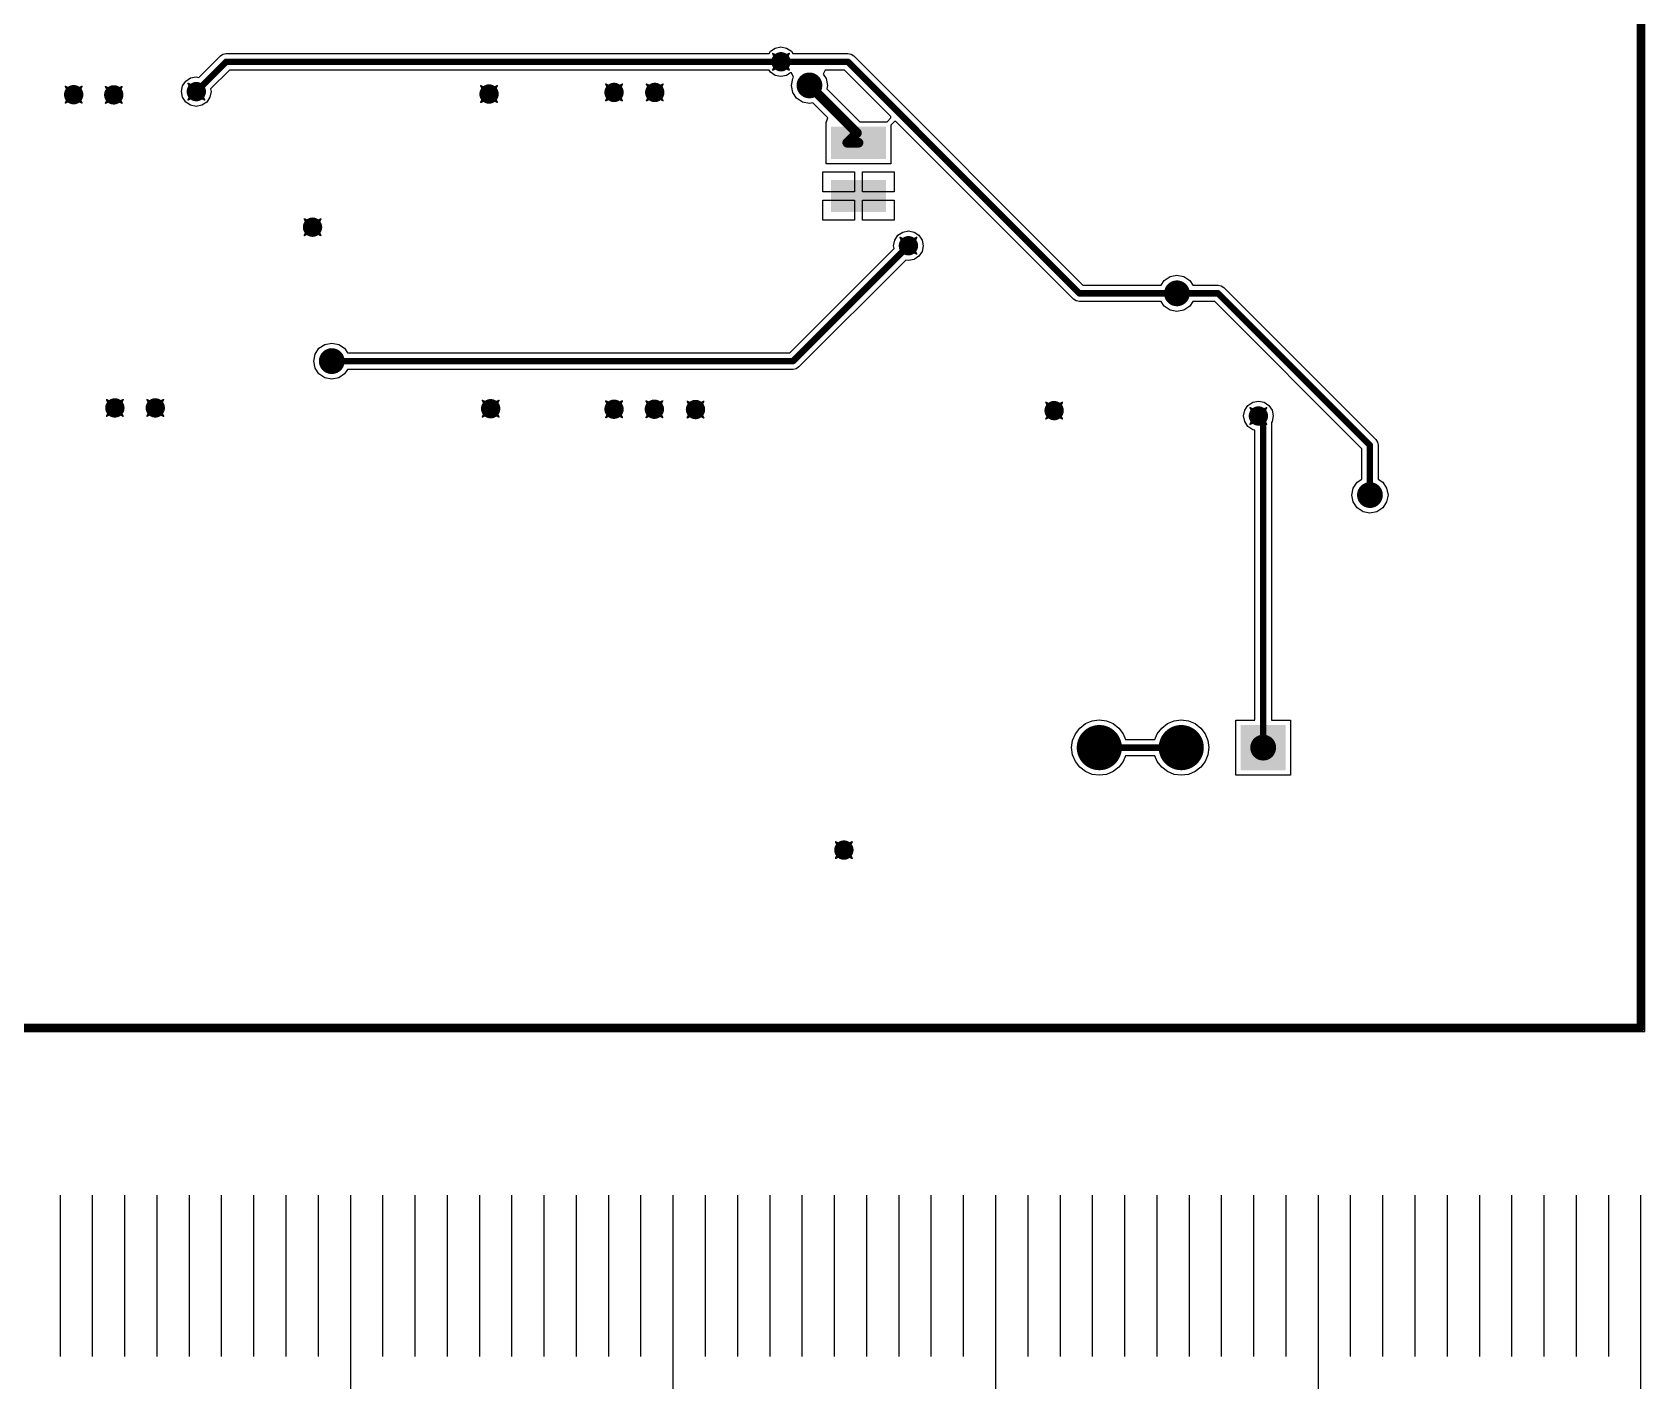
# Model space of a CAD drawing. Header units: millimetres. Extents: x 0 to 15120, y 0 to 9661.
# Drawn here: x 400 to 500, y 203.1 to 287.1 of the extents above; entities that cross this region are included whole.
import ezdxf

# ---------------------------------------------------------------- set-up
doc = ezdxf.new("R2010")
doc.units = ezdxf.units.MM
for name, color, linetype in [('BottomLayer', 5, 'Continuous'), ('DrillDrawing', 1, 'Continuous'), ('Mechanical1', 6, 'Continuous'), ('PadHoleLayer', 156, 'Continuous')]:
    doc.layers.add(name, color=color, linetype=linetype)

# ---------------------------------------------------------------- blocks, each defined once
blk = doc.blocks.new('*U67')
blk.add_line((0.251, -7.025), (0.251, -17.025))
blk = doc.blocks.new('*U68')
at = {"color": 0, "linetype": 'ByBlock', "lineweight": -2, "transparency": 16777216}
for p in [(14772.657, 9506.832), (14774.657, 9506.832), (14776.657, 9506.832), (14778.657, 9506.832), (14780.657, 9506.832), (14782.657, 9506.832), (14784.657, 9506.832), (14786.657, 9506.832), (14788.657, 9506.832), (14790.657, 9506.832), (14792.657, 9506.832), (14794.657, 9506.832), (14796.657, 9506.832), (14798.657, 9506.832), (14800.657, 9506.832), (14802.657, 9506.832), (14804.657, 9506.832), (14806.657, 9506.832), (14808.657, 9506.832), (14810.657, 9506.832), (14812.657, 9506.832), (14814.657, 9506.832), (14816.657, 9506.832), (14818.657, 9506.832), (14820.657, 9506.832), (14822.657, 9506.832), (14824.657, 9506.832), (14826.657, 9506.832), (14828.657, 9506.832), (14830.657, 9506.832), (14832.657, 9506.832), (14834.657, 9506.832), (14836.657, 9506.832), (14838.657, 9506.832), (14840.657, 9506.832), (14842.657, 9506.832), (14844.657, 9506.832), (14846.657, 9506.832), (14848.657, 9506.832), (14850.657, 9506.832), (14852.657, 9506.832), (14854.657, 9506.832), (14856.657, 9506.832), (14858.657, 9506.832), (14860.657, 9506.832), (14862.657, 9506.832), (14864.657, 9506.832), (14866.657, 9506.832), (14868.657, 9506.832), (14870.657, 9506.832)]:
    blk.add_blockref('*U67', p, dxfattribs=at)
blk = doc.blocks.new('*U73')
blk.add_line((0.251, -22.203), (0.251, -34.203))
blk = doc.blocks.new('*U74')
at = {"color": 0, "linetype": 'ByBlock', "lineweight": -2, "transparency": 16777216}
for p in [(14790.657, 9506.832), (14810.657, 9506.832), (14830.657, 9506.832), (14850.657, 9506.832), (14870.657, 9506.832)]:
    blk.add_blockref('*U73', p, dxfattribs=at)

msp = doc.modelspace()

# ---------------------------------------------------------------- linework, layer by layer
at = {"layer": 'BottomLayer'}
for p, q in [((499.994, 225.179), (499.996, 355.68)), ((445.794, 285.928), (446.092, 286.127)), ((446.092, 286.127), (446.443, 286.197)), ((446.443, 286.197), (446.794, 286.127)), ((446.794, 286.127), (447.092, 285.928)), ((410.357, 284.315), (411.683, 285.64)), ((411.683, 285.64), (411.848, 285.75)), ((411.848, 285.75), (412.043, 285.789)), ((412.043, 285.789), (445.702, 285.789)), ((445.702, 285.789), (445.794, 285.928)), ((447.092, 285.928), (447.185, 285.789)), ((447.185, 285.789), (450.593, 285.789)), ((450.593, 285.789), (450.788, 285.75)), ((450.788, 285.75), (450.954, 285.64)), ((450.954, 285.64), (465.154, 271.439)), ((409.346, 283.781), (409.544, 284.078)), ((409.544, 284.078), (409.842, 284.277)), ((409.842, 284.277), (410.193, 284.347)), ((410.193, 284.347), (410.357, 284.315)), ((412.254, 284.77), (411.078, 283.594)), ((445.702, 284.77), (412.254, 284.77)), ((445.794, 284.631), (445.702, 284.77)), ((446.092, 284.432), (445.794, 284.631)), ((446.443, 284.362), (446.092, 284.432)), ((446.794, 284.432), (446.443, 284.362)), ((447.036, 284.593), (446.794, 284.432)), ((447.095, 284.587), (447.036, 284.593)), ((447.086, 283.815), (447.172, 284.244)), ((447.221, 284.322), (447.095, 284.587)), ((447.172, 284.244), (447.22, 284.317)), ((447.22, 284.317), (447.221, 284.322)), ((449.181, 284.77), (449.063, 284.516)), ((449.063, 284.516), (449.244, 284.244)), ((450.382, 284.77), (449.181, 284.77)), ((449.244, 284.244), (449.329, 283.815)), ((453.264, 281.888), (450.382, 284.77)), ((409.276, 283.43), (409.346, 283.781)), ((409.346, 283.078), (409.276, 283.43)), ((409.544, 282.781), (409.346, 283.078)), ((411.041, 283.078), (410.842, 282.781)), ((411.111, 283.43), (411.041, 283.078)), ((411.078, 283.594), (411.111, 283.43)), ((447.172, 283.386), (447.086, 283.815)), ((447.415, 283.022), (447.172, 283.386)), ((447.779, 282.779), (447.415, 283.022)), ((449.329, 283.815), (449.287, 283.601)), ((449.287, 283.601), (451.323, 281.564)), ((409.842, 282.582), (409.544, 282.781)), ((410.193, 282.512), (409.842, 282.582)), ((410.544, 282.582), (410.193, 282.512)), ((410.842, 282.781), (410.544, 282.582)), ((448.208, 282.694), (447.779, 282.779)), ((448.422, 282.736), (448.208, 282.694)), ((449.358, 281.799), (448.422, 282.736)), ((449.249, 278.965), (449.249, 281.564)), ((449.249, 281.564), (449.261, 281.564)), ((449.261, 281.564), (449.358, 281.799)), ((451.323, 281.564), (452.996, 281.564)), ((452.996, 281.564), (453.03, 281.564)), ((453.03, 281.564), (453.264, 281.804)), ((453.488, 281.579), (453.249, 281.345)), ((453.249, 281.345), (453.249, 281.319)), ((453.249, 281.319), (453.249, 278.965)), ((453.264, 281.804), (453.264, 281.888)), ((453.573, 281.579), (453.488, 281.579)), ((464.583, 270.569), (453.573, 281.579)), ((453.249, 278.965), (449.249, 278.965)), ((449.041, 277.216), (449.041, 278.47)), ((449.041, 278.47), (450.995, 278.47)), ((450.995, 278.47), (450.995, 277.216)), ((451.503, 277.216), (451.503, 278.47)), ((451.503, 278.47), (453.457, 278.47)), ((453.457, 278.47), (453.457, 277.216)), ((450.995, 277.216), (449.041, 277.216)), ((453.457, 277.216), (451.503, 277.216)), ((449.041, 275.455), (449.041, 276.708)), ((449.041, 276.708), (450.995, 276.708)), ((450.995, 276.708), (450.995, 275.455)), ((451.503, 275.455), (451.503, 276.708)), ((451.503, 276.708), (453.457, 276.708)), ((453.457, 276.708), (453.457, 275.455)), ((450.995, 275.455), (449.041, 275.455)), ((453.457, 275.455), (451.503, 275.455)), ((453.426, 273.88), (453.496, 274.231)), ((453.496, 274.231), (453.694, 274.528)), ((453.694, 274.528), (453.992, 274.727)), ((453.992, 274.727), (454.343, 274.797)), ((454.343, 274.797), (454.694, 274.727)), ((454.694, 274.727), (454.992, 274.528)), ((454.992, 274.528), (455.191, 274.231)), ((455.191, 274.231), (455.261, 273.88)), ((446.982, 267.239), (453.458, 273.715)), ((454.179, 272.995), (447.554, 266.369)), ((453.458, 273.715), (453.426, 273.88)), ((454.343, 272.962), (454.179, 272.995)), ((454.694, 273.032), (454.343, 272.962)), ((454.992, 273.231), (454.694, 273.032)), ((455.191, 273.528), (454.992, 273.231)), ((455.261, 273.88), (455.191, 273.528)), ((470.2, 271.723), (470.564, 271.966)), ((470.564, 271.966), (470.993, 272.051)), ((470.993, 272.051), (471.423, 271.966)), ((471.423, 271.966), (471.786, 271.723)), ((465.154, 271.439), (470.011, 271.439)), ((470.011, 271.439), (470.2, 271.723)), ((471.786, 271.723), (471.976, 271.439)), ((471.976, 271.439), (473.543, 271.439)), ((473.543, 271.439), (473.738, 271.4)), ((473.738, 271.4), (473.904, 271.29)), ((473.904, 271.29), (483.319, 261.874)), ((464.748, 270.459), (464.583, 270.569)), ((464.943, 270.42), (464.748, 270.459)), ((470.011, 270.42), (464.943, 270.42)), ((470.2, 270.136), (470.011, 270.42)), ((470.564, 269.893), (470.2, 270.136)), ((471.786, 270.136), (471.423, 269.893)), ((471.976, 270.42), (471.786, 270.136)), ((473.332, 270.42), (471.976, 270.42)), ((482.449, 261.303), (473.332, 270.42)), ((470.993, 269.808), (470.564, 269.893)), ((471.423, 269.893), (470.993, 269.808)), ((417.472, 266.73), (417.557, 267.159)), ((417.557, 267.159), (417.8, 267.523)), ((417.8, 267.523), (418.164, 267.766)), ((418.164, 267.766), (418.593, 267.851)), ((418.593, 267.851), (419.023, 267.766)), ((419.023, 267.766), (419.386, 267.523)), ((419.386, 267.523), (419.576, 267.239)), ((419.576, 267.239), (446.982, 267.239)), ((417.557, 266.3), (417.472, 266.73)), ((417.8, 265.936), (417.557, 266.3)), ((418.164, 265.693), (417.8, 265.936)), ((419.386, 265.936), (419.023, 265.693)), ((419.576, 266.22), (419.386, 265.936)), ((447.193, 266.22), (419.576, 266.22)), ((447.388, 266.259), (447.193, 266.22)), ((447.554, 266.369), (447.388, 266.259)), ((418.593, 265.608), (418.164, 265.693)), ((419.023, 265.693), (418.593, 265.608)), ((475.196, 263.681), (475.394, 263.978)), ((475.394, 263.978), (475.692, 264.177)), ((475.692, 264.177), (476.043, 264.247)), ((476.043, 264.247), (476.394, 264.177)), ((476.394, 264.177), (476.692, 263.978)), ((476.692, 263.978), (476.891, 263.681)), ((475.126, 263.33), (475.196, 263.681)), ((475.196, 262.978), (475.126, 263.33)), ((475.394, 262.681), (475.196, 262.978)), ((476.891, 262.978), (476.85, 262.916)), ((476.891, 263.681), (476.961, 263.33)), ((476.961, 263.33), (476.891, 262.978)), ((475.692, 262.482), (475.394, 262.681)), ((475.83, 262.454), (475.692, 262.482)), ((475.83, 244.479), (475.83, 262.454)), ((476.85, 262.916), (476.85, 244.479)), ((482.449, 259.412), (482.449, 261.303)), ((483.319, 261.874), (483.43, 261.709)), ((483.43, 261.709), (483.469, 261.514)), ((483.469, 261.514), (483.469, 259.412)), ((481.923, 258.859), (482.166, 259.223)), ((482.166, 259.223), (482.449, 259.412)), ((483.469, 259.412), (483.752, 259.223)), ((483.752, 259.223), (483.995, 258.859)), ((481.837, 258.43), (481.923, 258.859)), ((481.923, 258), (481.837, 258.43)), ((482.166, 257.636), (481.923, 258)), ((483.995, 258), (483.752, 257.636)), ((483.995, 258.859), (484.081, 258.43)), ((484.081, 258.43), (483.995, 258)), ((482.53, 257.393), (482.166, 257.636)), ((482.959, 257.308), (482.53, 257.393)), ((483.388, 257.393), (482.959, 257.308)), ((483.752, 257.636), (483.388, 257.393)), ((464.695, 243.637), (464.967, 243.992)), ((464.967, 243.992), (465.322, 244.264)), ((465.322, 244.264), (465.736, 244.436)), ((465.736, 244.436), (466.18, 244.494)), ((466.18, 244.494), (466.624, 244.436)), ((466.624, 244.436), (467.037, 244.264)), ((467.037, 244.264), (467.392, 243.992)), ((467.392, 243.992), (467.665, 243.637)), ((469.775, 243.637), (470.047, 243.992)), ((470.047, 243.992), (470.402, 244.264)), ((470.402, 244.264), (470.816, 244.436)), ((470.816, 244.436), (471.26, 244.494)), ((471.26, 244.494), (471.704, 244.436)), ((471.704, 244.436), (472.117, 244.264)), ((472.117, 244.264), (472.472, 243.992)), ((472.472, 243.992), (472.745, 243.637)), ((474.64, 241.079), (474.64, 244.479)), ((474.64, 244.479), (475.83, 244.479)), ((476.85, 244.479), (478.04, 244.479)), ((478.04, 244.479), (478.04, 241.079)), ((464.465, 242.779), (464.523, 243.223)), ((464.523, 243.223), (464.695, 243.637)), ((467.665, 243.637), (467.809, 243.289)), ((467.809, 243.289), (469.631, 243.289)), ((469.631, 243.289), (469.775, 243.637)), ((472.745, 243.637), (472.916, 243.223)), ((472.916, 243.223), (472.974, 242.779)), ((464.523, 242.336), (464.465, 242.779)), ((464.695, 241.922), (464.523, 242.336)), ((467.809, 242.27), (467.665, 241.922)), ((469.631, 242.27), (467.809, 242.27)), ((469.775, 241.922), (469.631, 242.27)), ((472.916, 242.336), (472.745, 241.922)), ((472.974, 242.779), (472.916, 242.336)), ((464.967, 241.567), (464.695, 241.922)), ((465.322, 241.295), (464.967, 241.567)), ((465.736, 241.123), (465.322, 241.295)), ((466.18, 241.065), (465.736, 241.123)), ((466.624, 241.123), (466.18, 241.065)), ((467.037, 241.295), (466.624, 241.123)), ((467.392, 241.567), (467.037, 241.295)), ((467.665, 241.922), (467.392, 241.567)), ((470.047, 241.567), (469.775, 241.922)), ((470.402, 241.295), (470.047, 241.567)), ((470.816, 241.123), (470.402, 241.295)), ((471.26, 241.065), (470.816, 241.123)), ((471.704, 241.123), (471.26, 241.065)), ((472.117, 241.295), (471.704, 241.123)), ((472.472, 241.567), (472.117, 241.295)), ((472.745, 241.922), (472.472, 241.567)), ((478.04, 241.079), (474.64, 241.079)), ((379.493, 225.179), (499.994, 225.179))]:
    msp.add_line(p, q, dxfattribs=at)
for points, const_width in [([(412.043, 285.28), (410.193, 283.43)], 0.4), ([(446.443, 285.28), (412.043, 285.28)], 0.4), ([(450.593, 285.28), (446.443, 285.28)], 0.4), ([(464.943, 270.93), (450.593, 285.28)], 0.4), ([(451.154, 280.869), (448.208, 283.815)], 0.6), ([(451.154, 280.869), (450.899, 280.614)], 0.6), ([(450.899, 280.614), (450.549, 280.264)], 0.6), ([(451.249, 280.264), (450.549, 280.264)], 0.6), ([(454.343, 273.88), (447.193, 266.73)], 0.4), ([(470.993, 270.93), (464.943, 270.93)], 0.4), ([(473.543, 270.93), (470.993, 270.93)], 0.4), ([(482.959, 261.514), (473.543, 270.93)], 0.4), ([(447.193, 266.73), (418.593, 266.73)], 0.4), ([(476.34, 263.033), (476.043, 263.33)], 0.4), ([(476.34, 242.779), (476.34, 263.033)], 0.4), ([(482.959, 258.43), (482.959, 261.514)], 0.4), ([(471.26, 242.779), (466.18, 242.779)], 0.4), ([(476.34, 242.479), (476.34, 242.779)], 0.4)]:
    msp.add_lwpolyline(points, dxfattribs=dict(at, const_width=const_width))
for points, const_width in [([(412.143, 285.28, -1), (411.943, 285.28, -1)], 0.2), ([(412.143, 285.28, -1), (411.943, 285.28, -1)], 0.2), ([(446.743, 285.28, -1), (446.143, 285.28, -1)], 0.6), ([(446.543, 285.28, -1), (446.343, 285.28, -1)], 0.2), ([(446.543, 285.28, -1), (446.343, 285.28, -1)], 0.2), ([(450.693, 285.28, -1), (450.493, 285.28, -1)], 0.2), ([(450.693, 285.28, -1), (450.493, 285.28, -1)], 0.2), ([(410.493, 283.43, -1), (409.893, 283.43, -1)], 0.6), ([(436.393, 283.38, -1), (435.793, 283.38, -1)], 0.6), ([(438.918, 283.38, -1), (438.318, 283.38, -1)], 0.6), ([(448.608, 283.815, -1), (447.808, 283.815, -1)], 0.8), ([(448.358, 283.815, -1), (448.058, 283.815, -1)], 0.3), ([(402.89, 283.24, -1), (402.29, 283.24, -1)], 0.6), ([(405.376, 283.23, -1), (404.776, 283.23, -1)], 0.6), ([(410.293, 283.43, -1), (410.093, 283.43, -1)], 0.2), ([(428.643, 283.28, -1), (428.043, 283.28, -1)], 0.6), ([(451.304, 280.869, -1), (451.004, 280.869, -1)], 0.3), ([(451.304, 280.869, -1), (451.004, 280.869, -1)], 0.3), ([(450.699, 280.264, -1), (450.399, 280.264, -1)], 0.3), ([(450.699, 280.264, -1), (450.399, 280.264, -1)], 0.3), ([(451.049, 280.614, -1), (450.749, 280.614, -1)], 0.3), ([(451.049, 280.614, -1), (450.749, 280.614, -1)], 0.3), ([(451.399, 280.264, -1), (451.099, 280.264, -1)], 0.3), ([(417.699, 275.03, -1), (417.099, 275.03, -1)], 0.6), ([(454.643, 273.88, -1), (454.043, 273.88, -1)], 0.6), ([(454.443, 273.88, -1), (454.243, 273.88, -1)], 0.2), ([(465.043, 270.93, -1), (464.843, 270.93, -1)], 0.2), ([(465.043, 270.93, -1), (464.843, 270.93, -1)], 0.2), ([(471.393, 270.93, -1), (470.593, 270.93, -1)], 0.8), ([(471.093, 270.93, -1), (470.893, 270.93, -1)], 0.2), ([(471.093, 270.93, -1), (470.893, 270.93, -1)], 0.2), ([(473.643, 270.93, -1), (473.443, 270.93, -1)], 0.2), ([(473.643, 270.93, -1), (473.443, 270.93, -1)], 0.2), ([(418.993, 266.73, -1), (418.193, 266.73, -1)], 0.8), ([(418.693, 266.73, -1), (418.493, 266.73, -1)], 0.2), ([(447.293, 266.73, -1), (447.093, 266.73, -1)], 0.2), ([(447.293, 266.73, -1), (447.093, 266.73, -1)], 0.2), ([(405.443, 263.83, -1), (404.843, 263.83, -1)], 0.6), ([(407.949, 263.83, -1), (407.349, 263.83, -1)], 0.6), ([(428.743, 263.78, -1), (428.143, 263.78, -1)], 0.6), ([(436.393, 263.749, -1), (435.793, 263.749, -1)], 0.6), ([(438.893, 263.749, -1), (438.293, 263.749, -1)], 0.6), ([(441.443, 263.73, -1), (440.843, 263.73, -1)], 0.6), ([(463.679, 263.662, -1), (463.079, 263.662, -1)], 0.6), ([(476.343, 263.33, -1), (475.743, 263.33, -1)], 0.6), ([(476.143, 263.33, -1), (475.943, 263.33, -1)], 0.2), ([(476.44, 263.033, -1), (476.24, 263.033, -1)], 0.2), ([(476.44, 263.033, -1), (476.24, 263.033, -1)], 0.2), ([(483.059, 261.514, -1), (482.859, 261.514, -1)], 0.2), ([(483.059, 261.514, -1), (482.859, 261.514, -1)], 0.2), ([(483.359, 258.43, -1), (482.559, 258.43, -1)], 0.8), ([(483.059, 258.43, -1), (482.859, 258.43, -1)], 0.2), ([(466.88, 242.779, -1), (465.48, 242.779, -1)], 1.4), ([(471.96, 242.779, -1), (470.56, 242.779, -1)], 1.4), ([(466.28, 242.779, -1), (466.08, 242.779, -1)], 0.2), ([(471.36, 242.779, -1), (471.16, 242.779, -1)], 0.2), ([(476.44, 242.779, -1), (476.24, 242.779, -1)], 0.2), ([(476.44, 242.779, -1), (476.24, 242.779, -1)], 0.2), ([(476.44, 242.479, -1), (476.24, 242.479, -1)], 0.2), ([(450.643, 236.43, -1), (450.043, 236.43, -1)], 0.6)]:
    msp.add_lwpolyline(points, format="xyb", close=True, dxfattribs=dict(at, const_width=const_width))
for points in [[(449.549, 279.265), (449.549, 281.264), (452.949, 279.265), (452.949, 281.264)], [(449.549, 275.963), (449.549, 277.962), (452.949, 275.963), (452.949, 277.962)], [(474.94, 244.179), (477.74, 244.179), (474.94, 241.379), (477.74, 241.379)]]:
    msp.add_solid(points, dxfattribs=at)
at = {"layer": 'DrillDrawing', "const_width": 0.102}
for points in [[(446.189, 285.28), (445.935, 285.788)], [(446.443, 285.534), (445.935, 285.788)], [(446.189, 285.28), (445.935, 284.772)], [(446.443, 285.026), (445.935, 284.772)], [(446.951, 285.788), (446.443, 285.534)], [(446.951, 284.772), (446.443, 285.026)], [(446.951, 285.788), (446.697, 285.28)], [(446.951, 284.772), (446.697, 285.28)], [(409.939, 283.43), (409.685, 283.938)], [(410.193, 283.684), (409.685, 283.938)], [(410.701, 283.938), (410.193, 283.684)], [(410.701, 283.938), (410.447, 283.43)], [(435.839, 283.38), (435.585, 283.888)], [(436.093, 283.634), (435.585, 283.888)], [(436.601, 283.888), (436.093, 283.634)], [(436.601, 283.888), (436.347, 283.38)], [(438.364, 283.38), (438.11, 283.888)], [(438.618, 283.634), (438.11, 283.888)], [(439.126, 283.888), (438.618, 283.634)], [(439.126, 283.888), (438.872, 283.38)], [(448.208, 283.307), (447.7, 284.323)], [(448.716, 284.323), (447.7, 284.323)], [(448.716, 284.323), (448.208, 283.307)], [(402.336, 283.24), (402.082, 283.748)], [(402.59, 283.494), (402.082, 283.748)], [(402.336, 283.24), (402.082, 282.732)], [(402.59, 282.986), (402.082, 282.732)], [(403.098, 283.748), (402.59, 283.494)], [(403.098, 282.732), (402.59, 282.986)], [(403.098, 283.748), (402.844, 283.24)], [(403.098, 282.732), (402.844, 283.24)], [(404.822, 283.23), (404.568, 283.738)], [(405.076, 283.484), (404.568, 283.738)], [(404.822, 283.23), (404.568, 282.722)], [(405.076, 282.976), (404.568, 282.722)], [(405.584, 283.738), (405.076, 283.484)], [(405.584, 282.722), (405.076, 282.976)], [(405.584, 283.738), (405.33, 283.23)], [(405.584, 282.722), (405.33, 283.23)], [(409.939, 283.43), (409.685, 282.922)], [(410.193, 283.176), (409.685, 282.922)], [(410.701, 282.922), (410.193, 283.176)], [(410.701, 282.922), (410.447, 283.43)], [(428.089, 283.28), (427.835, 283.788)], [(428.343, 283.534), (427.835, 283.788)], [(428.089, 283.28), (427.835, 282.772)], [(428.343, 283.026), (427.835, 282.772)], [(428.851, 283.788), (428.343, 283.534)], [(428.851, 282.772), (428.343, 283.026)], [(428.851, 283.788), (428.597, 283.28)], [(428.851, 282.772), (428.597, 283.28)], [(435.839, 283.38), (435.585, 282.872)], [(436.093, 283.126), (435.585, 282.872)], [(436.601, 282.872), (436.093, 283.126)], [(436.601, 282.872), (436.347, 283.38)], [(438.364, 283.38), (438.11, 282.872)], [(438.618, 283.126), (438.11, 282.872)], [(439.126, 282.872), (438.618, 283.126)], [(439.126, 282.872), (438.872, 283.38)], [(417.145, 275.03), (416.891, 275.538)], [(417.399, 275.284), (416.891, 275.538)], [(417.145, 275.03), (416.891, 274.522)], [(417.907, 275.538), (417.399, 275.284)], [(417.907, 275.538), (417.653, 275.03)], [(417.907, 274.522), (417.653, 275.03)], [(417.399, 274.776), (416.891, 274.522)], [(417.907, 274.522), (417.399, 274.776)], [(454.089, 273.88), (453.835, 274.388)], [(454.343, 274.134), (453.835, 274.388)], [(454.851, 274.388), (454.343, 274.134)], [(454.851, 274.388), (454.597, 273.88)], [(454.089, 273.88), (453.835, 273.372)], [(454.343, 273.626), (453.835, 273.372)], [(454.851, 273.372), (454.343, 273.626)], [(454.851, 273.372), (454.597, 273.88)], [(470.993, 270.422), (470.485, 271.438)], [(471.501, 271.438), (470.485, 271.438)], [(471.501, 271.438), (470.993, 270.422)], [(418.593, 266.222), (418.085, 267.238)], [(419.101, 267.238), (418.085, 267.238)], [(419.101, 267.238), (418.593, 266.222)], [(404.889, 263.83), (404.635, 264.338)], [(405.143, 264.084), (404.635, 264.338)], [(405.651, 264.338), (405.143, 264.084)], [(405.651, 264.338), (405.397, 263.83)], [(407.395, 263.83), (407.141, 264.338)], [(407.649, 264.084), (407.141, 264.338)], [(408.157, 264.338), (407.649, 264.084)], [(408.157, 264.338), (407.903, 263.83)], [(428.189, 263.78), (427.935, 264.288)], [(428.443, 264.034), (427.935, 264.288)], [(428.951, 264.288), (428.443, 264.034)], [(428.951, 264.288), (428.697, 263.78)], [(435.839, 263.749), (435.585, 264.257)], [(436.093, 264.003), (435.585, 264.257)], [(436.601, 264.257), (436.093, 264.003)], [(436.601, 264.257), (436.347, 263.749)], [(438.339, 263.749), (438.085, 264.257)], [(438.593, 264.003), (438.085, 264.257)], [(439.101, 264.257), (438.593, 264.003)], [(439.101, 264.257), (438.847, 263.749)], [(440.889, 263.73), (440.635, 264.238)], [(441.143, 263.984), (440.635, 264.238)], [(441.651, 264.238), (441.143, 263.984)], [(441.651, 264.238), (441.397, 263.73)], [(463.125, 263.662), (462.871, 264.17)], [(463.379, 263.916), (462.871, 264.17)], [(463.887, 264.17), (463.379, 263.916)], [(463.887, 264.17), (463.633, 263.662)], [(404.889, 263.83), (404.635, 263.322)], [(405.143, 263.576), (404.635, 263.322)], [(405.651, 263.322), (405.143, 263.576)], [(405.651, 263.322), (405.397, 263.83)], [(407.395, 263.83), (407.141, 263.322)], [(407.649, 263.576), (407.141, 263.322)], [(408.157, 263.322), (407.649, 263.576)], [(408.157, 263.322), (407.903, 263.83)], [(428.189, 263.78), (427.935, 263.272)], [(428.443, 263.526), (427.935, 263.272)], [(428.951, 263.272), (428.443, 263.526)], [(428.951, 263.272), (428.697, 263.78)], [(435.839, 263.749), (435.585, 263.241)], [(436.093, 263.495), (435.585, 263.241)], [(436.601, 263.241), (436.093, 263.495)], [(436.601, 263.241), (436.347, 263.749)], [(438.339, 263.749), (438.085, 263.241)], [(438.593, 263.495), (438.085, 263.241)], [(439.101, 263.241), (438.593, 263.495)], [(439.101, 263.241), (438.847, 263.749)], [(440.889, 263.73), (440.635, 263.222)], [(441.143, 263.476), (440.635, 263.222)], [(441.651, 263.222), (441.143, 263.476)], [(441.651, 263.222), (441.397, 263.73)], [(463.125, 263.662), (462.871, 263.154)], [(463.379, 263.408), (462.871, 263.154)], [(463.887, 263.154), (463.379, 263.408)], [(463.887, 263.154), (463.633, 263.662)], [(475.789, 263.33), (475.535, 263.838)], [(476.043, 263.584), (475.535, 263.838)], [(475.789, 263.33), (475.535, 262.822)], [(476.043, 263.076), (475.535, 262.822)], [(476.551, 263.838), (476.043, 263.584)], [(476.551, 262.822), (476.043, 263.076)], [(476.551, 263.838), (476.297, 263.33)], [(476.551, 262.822), (476.297, 263.33)], [(482.959, 257.922), (482.451, 258.938)], [(483.467, 258.938), (482.451, 258.938)], [(483.467, 258.938), (482.959, 257.922)], [(465.672, 242.271), (465.672, 243.287)], [(466.688, 243.287), (465.672, 243.287)], [(466.688, 242.271), (466.688, 243.287)], [(470.752, 242.271), (470.752, 243.287)], [(471.768, 243.287), (470.752, 243.287)], [(471.768, 242.271), (471.768, 243.287)], [(475.832, 242.271), (475.832, 243.287)], [(476.848, 243.287), (475.832, 243.287)], [(476.848, 242.271), (476.848, 243.287)], [(466.688, 242.271), (465.672, 242.271)], [(471.768, 242.271), (470.752, 242.271)], [(476.848, 242.271), (475.832, 242.271)], [(450.089, 236.43), (449.835, 236.938)], [(450.343, 236.684), (449.835, 236.938)], [(450.851, 236.938), (450.343, 236.684)], [(450.851, 236.938), (450.597, 236.43)], [(450.089, 236.43), (449.835, 235.922)], [(450.343, 236.176), (449.835, 235.922)], [(450.851, 235.922), (450.343, 236.176)], [(450.851, 235.922), (450.597, 236.43)]]:
    msp.add_lwpolyline(points, dxfattribs=at)
at = {"layer": 'DrillDrawing', "const_width": 0.0508}
for points in [[(445.961, 285.788, -1), (445.91, 285.788, -1)], [(445.961, 285.788, -1), (445.91, 285.788, -1)], [(446.215, 285.28, -1), (446.164, 285.28, -1)], [(446.215, 285.28, -1), (446.164, 285.28, -1)], [(446.469, 285.534, -1), (446.418, 285.534, -1)], [(446.469, 285.534, -1), (446.418, 285.534, -1)], [(446.469, 285.026, -1), (446.418, 285.026, -1)], [(446.469, 285.026, -1), (446.418, 285.026, -1)], [(446.723, 285.28, -1), (446.672, 285.28, -1)], [(446.723, 285.28, -1), (446.672, 285.28, -1)], [(446.977, 285.788, -1), (446.926, 285.788, -1)], [(446.977, 285.788, -1), (446.926, 285.788, -1)], [(409.711, 283.938, -1), (409.66, 283.938, -1)], [(409.711, 283.938, -1), (409.66, 283.938, -1)], [(410.727, 283.938, -1), (410.676, 283.938, -1)], [(410.727, 283.938, -1), (410.676, 283.938, -1)], [(435.611, 283.888, -1), (435.56, 283.888, -1)], [(435.611, 283.888, -1), (435.56, 283.888, -1)], [(436.627, 283.888, -1), (436.576, 283.888, -1)], [(436.627, 283.888, -1), (436.576, 283.888, -1)], [(438.135, 283.888, -1), (438.084, 283.888, -1)], [(438.135, 283.888, -1), (438.084, 283.888, -1)], [(439.151, 283.888, -1), (439.1, 283.888, -1)], [(439.151, 283.888, -1), (439.1, 283.888, -1)], [(445.961, 284.772, -1), (445.91, 284.772, -1)], [(445.961, 284.772, -1), (445.91, 284.772, -1)], [(446.977, 284.772, -1), (446.926, 284.772, -1)], [(446.977, 284.772, -1), (446.926, 284.772, -1)], [(447.725, 284.323, -1), (447.674, 284.323, -1)], [(447.725, 284.323, -1), (447.674, 284.323, -1)], [(448.741, 284.323, -1), (448.69, 284.323, -1)], [(448.741, 284.323, -1), (448.69, 284.323, -1)], [(402.107, 283.748, -1), (402.057, 283.748, -1)], [(402.107, 283.748, -1), (402.057, 283.748, -1)], [(402.361, 283.24, -1), (402.311, 283.24, -1)], [(402.361, 283.24, -1), (402.311, 283.24, -1)], [(402.615, 283.494, -1), (402.565, 283.494, -1)], [(402.615, 283.494, -1), (402.565, 283.494, -1)], [(402.615, 282.986, -1), (402.565, 282.986, -1)], [(402.615, 282.986, -1), (402.565, 282.986, -1)], [(402.869, 283.24, -1), (402.819, 283.24, -1)], [(402.869, 283.24, -1), (402.819, 283.24, -1)], [(403.123, 283.748, -1), (403.073, 283.748, -1)], [(403.123, 283.748, -1), (403.073, 283.748, -1)], [(404.594, 283.738, -1), (404.543, 283.738, -1)], [(404.594, 283.738, -1), (404.543, 283.738, -1)], [(404.848, 283.23, -1), (404.797, 283.23, -1)], [(404.848, 283.23, -1), (404.797, 283.23, -1)], [(405.102, 283.484, -1), (405.051, 283.484, -1)], [(405.102, 283.484, -1), (405.051, 283.484, -1)], [(405.102, 282.976, -1), (405.051, 282.976, -1)], [(405.102, 282.976, -1), (405.051, 282.976, -1)], [(405.356, 283.23, -1), (405.305, 283.23, -1)], [(405.356, 283.23, -1), (405.305, 283.23, -1)], [(405.61, 283.738, -1), (405.559, 283.738, -1)], [(405.61, 283.738, -1), (405.559, 283.738, -1)], [(409.711, 282.922, -1), (409.66, 282.922, -1)], [(409.711, 282.922, -1), (409.66, 282.922, -1)], [(409.965, 283.43, -1), (409.914, 283.43, -1)], [(409.965, 283.43, -1), (409.914, 283.43, -1)], [(410.219, 283.684, -1), (410.168, 283.684, -1)], [(410.219, 283.684, -1), (410.168, 283.684, -1)], [(410.219, 283.176, -1), (410.168, 283.176, -1)], [(410.219, 283.176, -1), (410.168, 283.176, -1)], [(410.473, 283.43, -1), (410.422, 283.43, -1)], [(410.473, 283.43, -1), (410.422, 283.43, -1)], [(410.727, 282.922, -1), (410.676, 282.922, -1)], [(410.727, 282.922, -1), (410.676, 282.922, -1)], [(427.861, 283.788, -1), (427.81, 283.788, -1)], [(427.861, 283.788, -1), (427.81, 283.788, -1)], [(428.115, 283.28, -1), (428.064, 283.28, -1)], [(428.115, 283.28, -1), (428.064, 283.28, -1)], [(428.369, 283.534, -1), (428.318, 283.534, -1)], [(428.369, 283.534, -1), (428.318, 283.534, -1)], [(428.369, 283.026, -1), (428.318, 283.026, -1)], [(428.369, 283.026, -1), (428.318, 283.026, -1)], [(428.623, 283.28, -1), (428.572, 283.28, -1)], [(428.623, 283.28, -1), (428.572, 283.28, -1)], [(428.877, 283.788, -1), (428.826, 283.788, -1)], [(428.877, 283.788, -1), (428.826, 283.788, -1)], [(435.865, 283.38, -1), (435.814, 283.38, -1)], [(435.865, 283.38, -1), (435.814, 283.38, -1)], [(436.119, 283.634, -1), (436.068, 283.634, -1)], [(436.119, 283.634, -1), (436.068, 283.634, -1)], [(436.119, 283.126, -1), (436.068, 283.126, -1)], [(436.119, 283.126, -1), (436.068, 283.126, -1)], [(436.373, 283.38, -1), (436.322, 283.38, -1)], [(436.373, 283.38, -1), (436.322, 283.38, -1)], [(438.389, 283.38, -1), (438.338, 283.38, -1)], [(438.389, 283.38, -1), (438.338, 283.38, -1)], [(438.643, 283.634, -1), (438.592, 283.634, -1)], [(438.643, 283.634, -1), (438.592, 283.634, -1)], [(438.643, 283.126, -1), (438.592, 283.126, -1)], [(438.643, 283.126, -1), (438.592, 283.126, -1)], [(438.897, 283.38, -1), (438.846, 283.38, -1)], [(438.897, 283.38, -1), (438.846, 283.38, -1)], [(448.233, 283.307, -1), (448.182, 283.307, -1)], [(448.233, 283.307, -1), (448.182, 283.307, -1)], [(402.107, 282.732, -1), (402.057, 282.732, -1)], [(402.107, 282.732, -1), (402.057, 282.732, -1)], [(403.123, 282.732, -1), (403.073, 282.732, -1)], [(403.123, 282.732, -1), (403.073, 282.732, -1)], [(404.594, 282.722, -1), (404.543, 282.722, -1)], [(404.594, 282.722, -1), (404.543, 282.722, -1)], [(405.61, 282.722, -1), (405.559, 282.722, -1)], [(405.61, 282.722, -1), (405.559, 282.722, -1)], [(427.861, 282.772, -1), (427.81, 282.772, -1)], [(427.861, 282.772, -1), (427.81, 282.772, -1)], [(428.877, 282.772, -1), (428.826, 282.772, -1)], [(428.877, 282.772, -1), (428.826, 282.772, -1)], [(435.611, 282.872, -1), (435.56, 282.872, -1)], [(435.611, 282.872, -1), (435.56, 282.872, -1)], [(436.627, 282.872, -1), (436.576, 282.872, -1)], [(436.627, 282.872, -1), (436.576, 282.872, -1)], [(438.135, 282.872, -1), (438.084, 282.872, -1)], [(438.135, 282.872, -1), (438.084, 282.872, -1)], [(439.151, 282.872, -1), (439.1, 282.872, -1)], [(439.151, 282.872, -1), (439.1, 282.872, -1)], [(416.917, 275.538, -1), (416.866, 275.538, -1)], [(416.917, 275.538, -1), (416.866, 275.538, -1)], [(417.171, 275.03, -1), (417.12, 275.03, -1)], [(417.171, 275.03, -1), (417.12, 275.03, -1)], [(417.425, 275.284, -1), (417.374, 275.284, -1)], [(417.425, 275.284, -1), (417.374, 275.284, -1)], [(417.679, 275.03, -1), (417.628, 275.03, -1)], [(417.679, 275.03, -1), (417.628, 275.03, -1)], [(417.933, 275.538, -1), (417.882, 275.538, -1)], [(417.933, 275.538, -1), (417.882, 275.538, -1)], [(416.917, 274.522, -1), (416.866, 274.522, -1)], [(416.917, 274.522, -1), (416.866, 274.522, -1)], [(417.425, 274.776, -1), (417.374, 274.776, -1)], [(417.425, 274.776, -1), (417.374, 274.776, -1)], [(417.933, 274.522, -1), (417.882, 274.522, -1)], [(417.933, 274.522, -1), (417.882, 274.522, -1)], [(453.861, 274.388, -1), (453.81, 274.388, -1)], [(453.861, 274.388, -1), (453.81, 274.388, -1)], [(454.369, 274.134, -1), (454.318, 274.134, -1)], [(454.369, 274.134, -1), (454.318, 274.134, -1)], [(454.877, 274.388, -1), (454.826, 274.388, -1)], [(454.877, 274.388, -1), (454.826, 274.388, -1)], [(453.861, 273.372, -1), (453.81, 273.372, -1)], [(453.861, 273.372, -1), (453.81, 273.372, -1)], [(454.115, 273.88, -1), (454.064, 273.88, -1)], [(454.115, 273.88, -1), (454.064, 273.88, -1)], [(454.369, 273.626, -1), (454.318, 273.626, -1)], [(454.369, 273.626, -1), (454.318, 273.626, -1)], [(454.623, 273.88, -1), (454.572, 273.88, -1)], [(454.623, 273.88, -1), (454.572, 273.88, -1)], [(454.877, 273.372, -1), (454.826, 273.372, -1)], [(454.877, 273.372, -1), (454.826, 273.372, -1)], [(470.511, 271.438, -1), (470.46, 271.438, -1)], [(470.511, 271.438, -1), (470.46, 271.438, -1)], [(471.527, 271.438, -1), (471.476, 271.438, -1)], [(471.527, 271.438, -1), (471.476, 271.438, -1)], [(471.019, 270.422, -1), (470.968, 270.422, -1)], [(471.019, 270.422, -1), (470.968, 270.422, -1)], [(418.111, 267.238, -1), (418.06, 267.238, -1)], [(418.111, 267.238, -1), (418.06, 267.238, -1)], [(419.127, 267.238, -1), (419.076, 267.238, -1)], [(419.127, 267.238, -1), (419.076, 267.238, -1)], [(418.619, 266.222, -1), (418.568, 266.222, -1)], [(418.619, 266.222, -1), (418.568, 266.222, -1)], [(404.661, 264.338, -1), (404.61, 264.338, -1)], [(404.661, 264.338, -1), (404.61, 264.338, -1)], [(405.169, 264.084, -1), (405.118, 264.084, -1)], [(405.169, 264.084, -1), (405.118, 264.084, -1)], [(405.677, 264.338, -1), (405.626, 264.338, -1)], [(405.677, 264.338, -1), (405.626, 264.338, -1)], [(407.167, 264.338, -1), (407.116, 264.338, -1)], [(407.167, 264.338, -1), (407.116, 264.338, -1)], [(407.675, 264.084, -1), (407.624, 264.084, -1)], [(407.675, 264.084, -1), (407.624, 264.084, -1)], [(408.183, 264.338, -1), (408.132, 264.338, -1)], [(408.183, 264.338, -1), (408.132, 264.338, -1)], [(427.961, 264.288, -1), (427.91, 264.288, -1)], [(427.961, 264.288, -1), (427.91, 264.288, -1)], [(428.469, 264.034, -1), (428.418, 264.034, -1)], [(428.469, 264.034, -1), (428.418, 264.034, -1)], [(428.977, 264.288, -1), (428.926, 264.288, -1)], [(428.977, 264.288, -1), (428.926, 264.288, -1)], [(435.611, 264.257, -1), (435.56, 264.257, -1)], [(435.611, 264.257, -1), (435.56, 264.257, -1)], [(436.119, 264.003, -1), (436.068, 264.003, -1)], [(436.119, 264.003, -1), (436.068, 264.003, -1)], [(436.627, 264.257, -1), (436.576, 264.257, -1)], [(436.627, 264.257, -1), (436.576, 264.257, -1)], [(438.111, 264.257, -1), (438.06, 264.257, -1)], [(438.111, 264.257, -1), (438.06, 264.257, -1)], [(438.619, 264.003, -1), (438.568, 264.003, -1)], [(438.619, 264.003, -1), (438.568, 264.003, -1)], [(439.127, 264.257, -1), (439.076, 264.257, -1)], [(439.127, 264.257, -1), (439.076, 264.257, -1)], [(440.661, 264.238, -1), (440.61, 264.238, -1)], [(440.661, 264.238, -1), (440.61, 264.238, -1)], [(441.169, 263.984, -1), (441.118, 263.984, -1)], [(441.169, 263.984, -1), (441.118, 263.984, -1)], [(441.677, 264.238, -1), (441.626, 264.238, -1)], [(441.677, 264.238, -1), (441.626, 264.238, -1)], [(462.897, 264.17, -1), (462.846, 264.17, -1)], [(462.897, 264.17, -1), (462.846, 264.17, -1)], [(463.405, 263.916, -1), (463.354, 263.916, -1)], [(463.405, 263.916, -1), (463.354, 263.916, -1)], [(463.913, 264.17, -1), (463.862, 264.17, -1)], [(463.913, 264.17, -1), (463.862, 264.17, -1)], [(404.661, 263.322, -1), (404.61, 263.322, -1)], [(404.661, 263.322, -1), (404.61, 263.322, -1)], [(404.915, 263.83, -1), (404.864, 263.83, -1)], [(404.915, 263.83, -1), (404.864, 263.83, -1)], [(405.169, 263.576, -1), (405.118, 263.576, -1)], [(405.169, 263.576, -1), (405.118, 263.576, -1)], [(405.423, 263.83, -1), (405.372, 263.83, -1)], [(405.423, 263.83, -1), (405.372, 263.83, -1)], [(405.677, 263.322, -1), (405.626, 263.322, -1)], [(405.677, 263.322, -1), (405.626, 263.322, -1)], [(407.167, 263.322, -1), (407.116, 263.322, -1)], [(407.167, 263.322, -1), (407.116, 263.322, -1)], [(407.421, 263.83, -1), (407.37, 263.83, -1)], [(407.421, 263.83, -1), (407.37, 263.83, -1)], [(407.675, 263.576, -1), (407.624, 263.576, -1)], [(407.675, 263.576, -1), (407.624, 263.576, -1)], [(407.929, 263.83, -1), (407.878, 263.83, -1)], [(407.929, 263.83, -1), (407.878, 263.83, -1)], [(408.183, 263.322, -1), (408.132, 263.322, -1)], [(408.183, 263.322, -1), (408.132, 263.322, -1)], [(427.961, 263.272, -1), (427.91, 263.272, -1)], [(427.961, 263.272, -1), (427.91, 263.272, -1)], [(428.215, 263.78, -1), (428.164, 263.78, -1)], [(428.215, 263.78, -1), (428.164, 263.78, -1)], [(428.469, 263.526, -1), (428.418, 263.526, -1)], [(428.469, 263.526, -1), (428.418, 263.526, -1)], [(428.723, 263.78, -1), (428.672, 263.78, -1)], [(428.723, 263.78, -1), (428.672, 263.78, -1)], [(428.977, 263.272, -1), (428.926, 263.272, -1)], [(428.977, 263.272, -1), (428.926, 263.272, -1)], [(435.611, 263.241, -1), (435.56, 263.241, -1)], [(435.611, 263.241, -1), (435.56, 263.241, -1)], [(435.865, 263.749, -1), (435.814, 263.749, -1)], [(435.865, 263.749, -1), (435.814, 263.749, -1)], [(436.119, 263.495, -1), (436.068, 263.495, -1)], [(436.119, 263.495, -1), (436.068, 263.495, -1)], [(436.373, 263.749, -1), (436.322, 263.749, -1)], [(436.373, 263.749, -1), (436.322, 263.749, -1)], [(436.627, 263.241, -1), (436.576, 263.241, -1)], [(436.627, 263.241, -1), (436.576, 263.241, -1)], [(438.111, 263.241, -1), (438.06, 263.241, -1)], [(438.111, 263.241, -1), (438.06, 263.241, -1)], [(438.365, 263.749, -1), (438.314, 263.749, -1)], [(438.365, 263.749, -1), (438.314, 263.749, -1)], [(438.619, 263.495, -1), (438.568, 263.495, -1)], [(438.619, 263.495, -1), (438.568, 263.495, -1)], [(438.873, 263.749, -1), (438.822, 263.749, -1)], [(438.873, 263.749, -1), (438.822, 263.749, -1)], [(439.127, 263.241, -1), (439.076, 263.241, -1)], [(439.127, 263.241, -1), (439.076, 263.241, -1)], [(440.661, 263.222, -1), (440.61, 263.222, -1)], [(440.661, 263.222, -1), (440.61, 263.222, -1)], [(440.915, 263.73, -1), (440.864, 263.73, -1)], [(440.915, 263.73, -1), (440.864, 263.73, -1)], [(441.169, 263.476, -1), (441.118, 263.476, -1)], [(441.169, 263.476, -1), (441.118, 263.476, -1)], [(441.423, 263.73, -1), (441.372, 263.73, -1)], [(441.423, 263.73, -1), (441.372, 263.73, -1)], [(441.677, 263.222, -1), (441.626, 263.222, -1)], [(441.677, 263.222, -1), (441.626, 263.222, -1)], [(462.897, 263.154, -1), (462.846, 263.154, -1)], [(462.897, 263.154, -1), (462.846, 263.154, -1)], [(463.151, 263.662, -1), (463.1, 263.662, -1)], [(463.151, 263.662, -1), (463.1, 263.662, -1)], [(463.405, 263.408, -1), (463.354, 263.408, -1)], [(463.405, 263.408, -1), (463.354, 263.408, -1)], [(463.659, 263.662, -1), (463.608, 263.662, -1)], [(463.659, 263.662, -1), (463.608, 263.662, -1)], [(463.913, 263.154, -1), (463.862, 263.154, -1)], [(463.913, 263.154, -1), (463.862, 263.154, -1)], [(475.561, 263.838, -1), (475.51, 263.838, -1)], [(475.561, 263.838, -1), (475.51, 263.838, -1)], [(475.815, 263.33, -1), (475.764, 263.33, -1)], [(475.815, 263.33, -1), (475.764, 263.33, -1)], [(476.069, 263.584, -1), (476.018, 263.584, -1)], [(476.069, 263.584, -1), (476.018, 263.584, -1)], [(476.069, 263.076, -1), (476.018, 263.076, -1)], [(476.069, 263.076, -1), (476.018, 263.076, -1)], [(476.323, 263.33, -1), (476.272, 263.33, -1)], [(476.323, 263.33, -1), (476.272, 263.33, -1)], [(476.577, 263.838, -1), (476.526, 263.838, -1)], [(476.577, 263.838, -1), (476.526, 263.838, -1)], [(475.561, 262.822, -1), (475.51, 262.822, -1)], [(475.561, 262.822, -1), (475.51, 262.822, -1)], [(476.577, 262.822, -1), (476.526, 262.822, -1)], [(476.577, 262.822, -1), (476.526, 262.822, -1)], [(482.476, 258.938, -1), (482.426, 258.938, -1)], [(482.476, 258.938, -1), (482.426, 258.938, -1)], [(483.492, 258.938, -1), (483.442, 258.938, -1)], [(483.492, 258.938, -1), (483.442, 258.938, -1)], [(482.984, 257.922, -1), (482.934, 257.922, -1)], [(482.984, 257.922, -1), (482.934, 257.922, -1)], [(465.697, 243.287, -1), (465.646, 243.287, -1)], [(465.697, 243.287, -1), (465.646, 243.287, -1)], [(466.713, 243.287, -1), (466.662, 243.287, -1)], [(466.713, 243.287, -1), (466.662, 243.287, -1)], [(470.777, 243.287, -1), (470.726, 243.287, -1)], [(470.777, 243.287, -1), (470.726, 243.287, -1)], [(471.793, 243.287, -1), (471.742, 243.287, -1)], [(471.793, 243.287, -1), (471.742, 243.287, -1)], [(475.857, 243.287, -1), (475.806, 243.287, -1)], [(475.857, 243.287, -1), (475.806, 243.287, -1)], [(476.873, 243.287, -1), (476.822, 243.287, -1)], [(476.873, 243.287, -1), (476.822, 243.287, -1)], [(465.697, 242.271, -1), (465.646, 242.271, -1)], [(465.697, 242.271, -1), (465.646, 242.271, -1)], [(466.713, 242.271, -1), (466.662, 242.271, -1)], [(466.713, 242.271, -1), (466.662, 242.271, -1)], [(470.777, 242.271, -1), (470.726, 242.271, -1)], [(470.777, 242.271, -1), (470.726, 242.271, -1)], [(471.793, 242.271, -1), (471.742, 242.271, -1)], [(471.793, 242.271, -1), (471.742, 242.271, -1)], [(475.857, 242.271, -1), (475.806, 242.271, -1)], [(475.857, 242.271, -1), (475.806, 242.271, -1)], [(476.873, 242.271, -1), (476.822, 242.271, -1)], [(476.873, 242.271, -1), (476.822, 242.271, -1)], [(449.861, 236.938, -1), (449.81, 236.938, -1)], [(449.861, 236.938, -1), (449.81, 236.938, -1)], [(450.877, 236.938, -1), (450.826, 236.938, -1)], [(450.877, 236.938, -1), (450.826, 236.938, -1)], [(449.861, 235.922, -1), (449.81, 235.922, -1)], [(449.861, 235.922, -1), (449.81, 235.922, -1)], [(450.115, 236.43, -1), (450.064, 236.43, -1)], [(450.115, 236.43, -1), (450.064, 236.43, -1)], [(450.369, 236.684, -1), (450.318, 236.684, -1)], [(450.369, 236.684, -1), (450.318, 236.684, -1)], [(450.369, 236.176, -1), (450.318, 236.176, -1)], [(450.369, 236.176, -1), (450.318, 236.176, -1)], [(450.623, 236.43, -1), (450.572, 236.43, -1)], [(450.623, 236.43, -1), (450.572, 236.43, -1)], [(450.877, 235.922, -1), (450.826, 235.922, -1)], [(450.877, 235.922, -1), (450.826, 235.922, -1)]]:
    msp.add_lwpolyline(points, format="xyb", close=True, dxfattribs=at)
at = {"layer": 'Mechanical1', "lineweight": 20, "const_width": 0.508}
for points in [[(499.743, 225.429), (499.743, 355.429)], [(499.743, 225.429), (379.743, 225.429)]]:
    msp.add_lwpolyline(points, dxfattribs=at)
at = {"layer": 'Mechanical1', "lineweight": 20, "const_width": 0.254}
msp.add_lwpolyline([(499.87, 225.429, -1), (499.616, 225.429, -1)], format="xyb", close=True, dxfattribs=at)
msp.add_lwpolyline([(499.87, 225.429, -1), (499.616, 225.429, -1)], format="xyb", close=True, dxfattribs=at)
at = {"layer": 'PadHoleLayer', "const_width": 0.8}
for points in [[(466.58, 242.779, -1), (465.78, 242.779, -1)], [(471.66, 242.779, -1), (470.86, 242.779, -1)], [(476.74, 242.779, -1), (475.94, 242.779, -1)]]:
    msp.add_lwpolyline(points, format="xyb", close=True, dxfattribs=at)

# ---------------------------------------------------------------- block references
for name, p in [('*U68', (-14371.165, -9284.757)), ('*U74', (-14371.165, -9269.579))]:
    msp.add_blockref(name, p)

doc.saveas('drawing.dxf')
